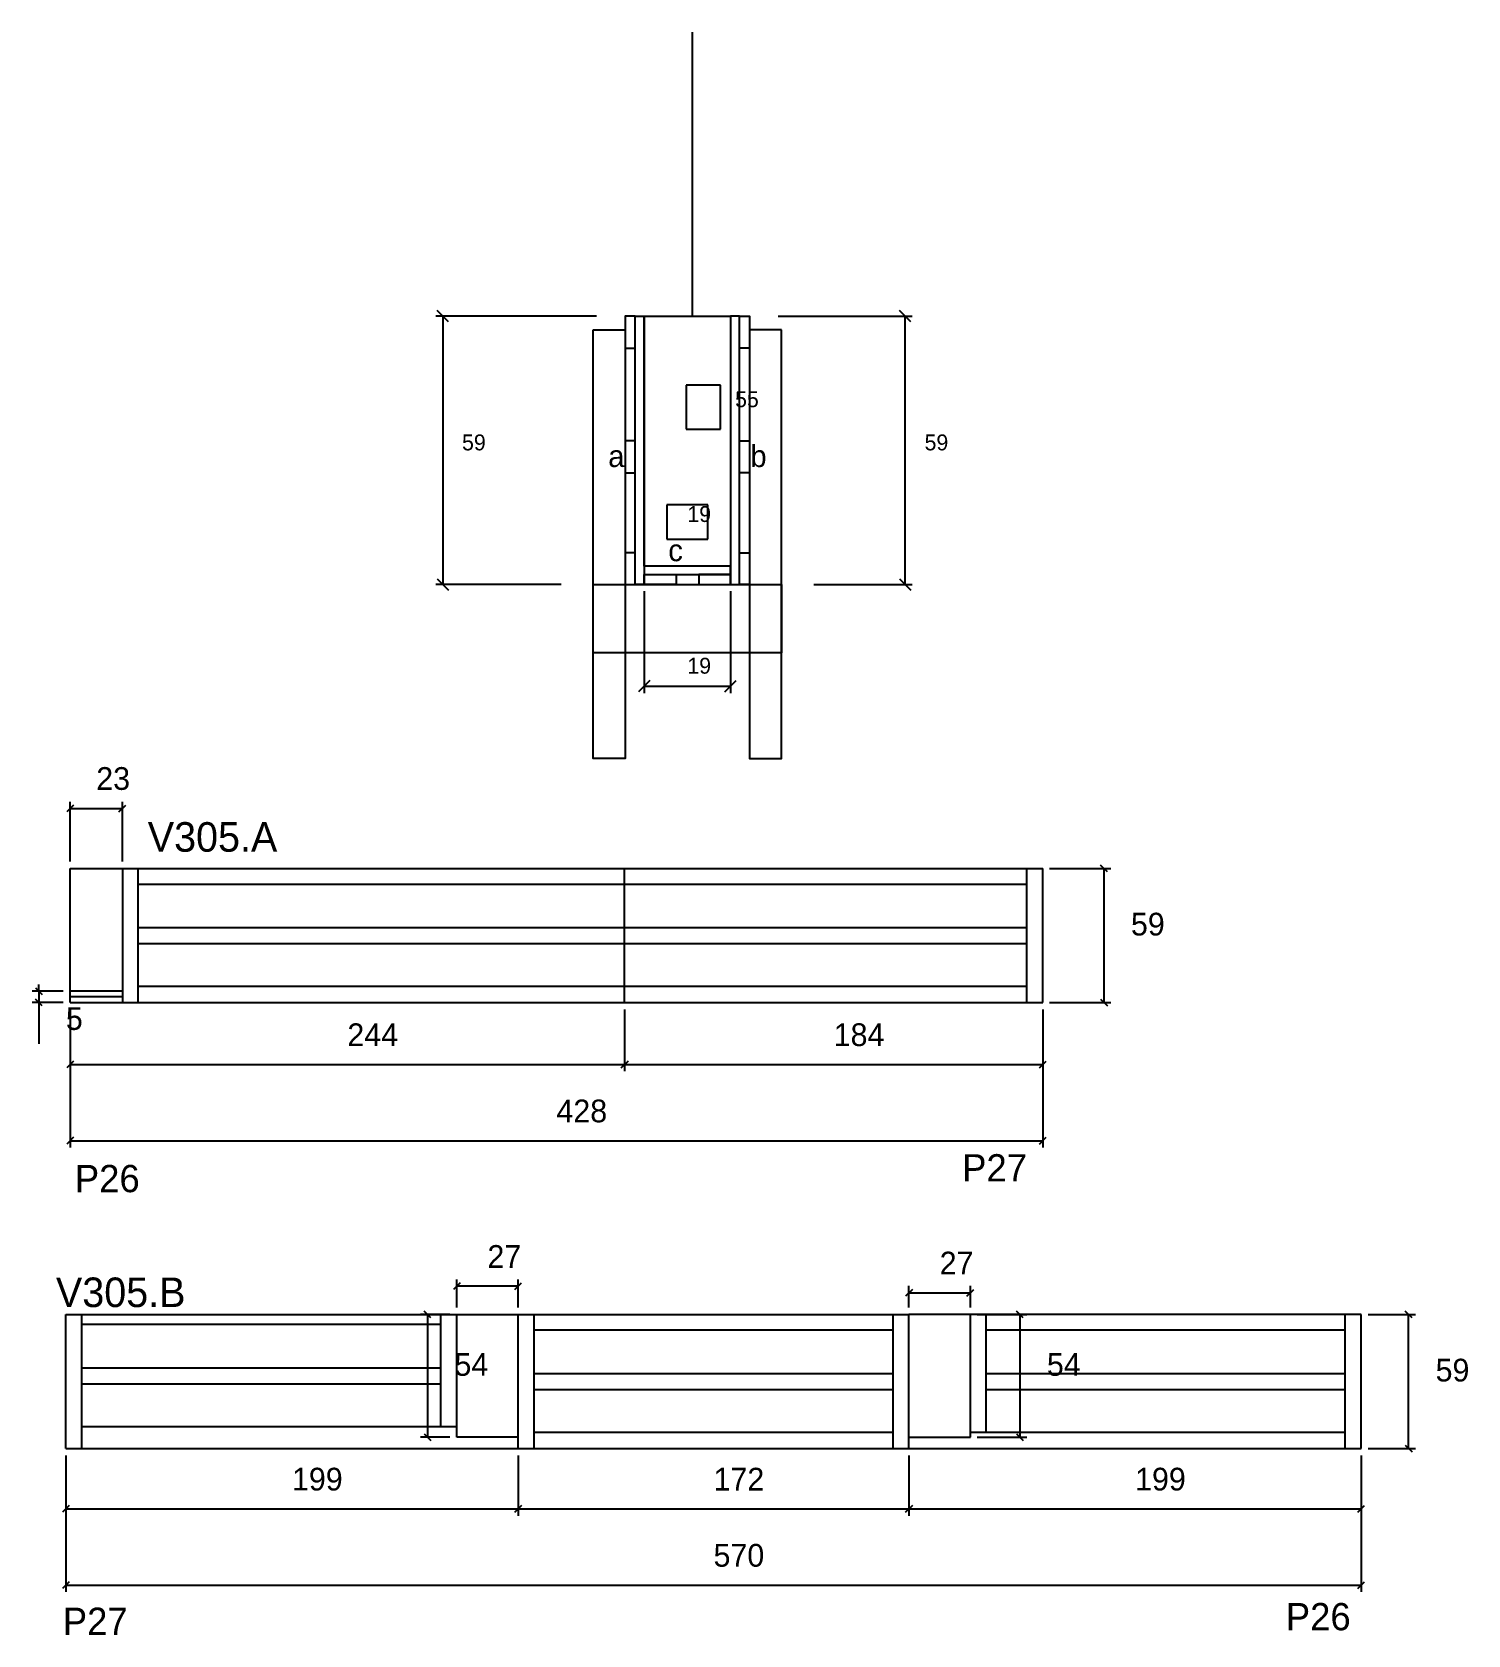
# Model space of a CAD drawing. Header units: metres. Extents: x 3587 to 4218, y 5321 to 6026.
import ezdxf

# ---------------------------------------------------------------- set-up
doc = ezdxf.new("R2010")
doc.units = ezdxf.units.M

msp = doc.modelspace()

# ---------------------------------------------------------------- linework, layer by layer
at = {"layer": 'CONCRETO', "color": 251}
msp.add_lwpolyline([(3855.95, 5900.67), (3893.95, 5900.67), (3893.95, 5872.67), (3893.95, 5790.67), (3855.95, 5790.67), (3855.95, 5900.67)], dxfattribs=at)
at = {"layer": 'COTA', "color": 4}
for p, q in [((3834.95, 5900.67), (3764.3, 5900.67)), ((3767.3, 5900.67), (3767.3, 5782.67)), ((3914.95, 5900.67), (3973.83, 5900.67)), ((3970.83, 5782.67), (3970.83, 5900.67)), ((3819.35, 5782.67), (3764.3, 5782.67)), ((3930.55, 5782.67), (3973.83, 5782.67)), ((3855.95, 5779.67), (3855.95, 5734.94)), ((3893.95, 5779.67), (3893.95, 5734.94)), ((3855.95, 5737.94), (3893.95, 5737.94)), ((4034.33, 5657.78), (4061.27, 5657.78)), ((4058.27, 5657.78), (4058.27, 5598.78)), ((4034.33, 5598.78), (4061.27, 5598.78)), ((3603.33, 5595.78), (3603.33, 5535)), ((3603.33, 5595.78), (3603.33, 5568.54)), ((3847.33, 5595.78), (3847.33, 5568.54)), ((3847.33, 5595.78), (3847.33, 5568.54)), ((4031.33, 5595.78), (4031.33, 5535)), ((4031.33, 5595.78), (4031.33, 5568.54)), ((3603.33, 5571.54), (3847.33, 5571.54)), ((3847.33, 5571.54), (4031.33, 5571.54)), ((3603.33, 5538), (4031.33, 5538)), ((3773.46, 5464.6), (3773.46, 5477.01)), ((3800.46, 5474.01), (3773.46, 5474.01)), ((3800.46, 5464.6), (3800.46, 5477.01)), ((3972.46, 5464.6), (3972.46, 5474.12)), ((3999.46, 5464.6), (3999.46, 5474.12)), ((3972.46, 5471.12), (3999.46, 5471.12)), ((3770.46, 5461.6), (3757.57, 5461.6)), ((3760.57, 5461.6), (3760.57, 5407.6)), ((4002.46, 5461.6), (4024.26, 5461.6)), ((4021.26, 5461.6), (4021.26, 5407.6)), ((4174.46, 5461.6), (4195.32, 5461.6)), ((4192.32, 5402.6), (4192.32, 5461.6)), ((3770.46, 5407.6), (3757.57, 5407.6)), ((4002.46, 5407.6), (4024.26, 5407.6)), ((4174.46, 5402.6), (4195.32, 5402.6)), ((3601.46, 5399.6), (3601.46, 5339.52)), ((3601.46, 5399.6), (3601.46, 5373.06)), ((3800.46, 5399.6), (3800.46, 5373.06)), ((3800.46, 5399.6), (3800.46, 5373.06)), ((3972.46, 5399.6), (3972.46, 5373.06)), ((3972.46, 5399.6), (3972.46, 5373.06)), ((4171.46, 5399.6), (4171.46, 5339.52)), ((4171.46, 5399.6), (4171.46, 5373.06)), ((3601.46, 5376.06), (3800.46, 5376.06)), ((3800.46, 5376.06), (3972.46, 5376.06)), ((3972.46, 5376.06), (4171.46, 5376.06)), ((3601.46, 5342.52), (4171.46, 5342.52))]:
    msp.add_line(p, q, dxfattribs=at)
at = {"layer": 'COTA', "color": 241}
for p, q in [((3603.33, 5657.78), (3626.33, 5657.78)), ((3603.33, 5603.78), (3603.33, 5657.78)), ((3773.46, 5461.6), (3800.46, 5461.6)), ((3999.46, 5461.6), (3972.46, 5461.6))]:
    msp.add_line(p, q, dxfattribs=at)
at = {"layer": 'COTA'}
for p, q in [((4059.77, 5656.28), (4056.77, 5659.28)), ((4056.77, 5600.28), (4059.77, 5597.28)), ((3604.83, 5573.04), (3601.83, 5570.04)), ((3848.83, 5573.04), (3845.83, 5570.04)), ((3845.83, 5570.04), (3848.83, 5573.04)), ((4029.83, 5570.04), (4032.83, 5573.04)), ((3604.83, 5539.5), (3601.83, 5536.5)), ((4029.83, 5536.5), (4032.83, 5539.5)), ((3774.96, 5475.51), (3771.96, 5472.51)), ((3798.96, 5472.51), (3801.96, 5475.51)), ((3973.96, 5472.62), (3970.96, 5469.62)), ((3997.96, 5469.62), (4000.96, 5472.62)), ((3762.07, 5460.1), (3759.07, 5463.1)), ((4022.76, 5460.1), (4019.76, 5463.1)), ((4193.82, 5460.1), (4190.82, 5463.1)), ((3759.07, 5409.1), (3762.07, 5406.1)), ((4019.76, 5409.1), (4022.76, 5406.1)), ((4190.82, 5404.1), (4193.82, 5401.1)), ((3602.96, 5377.56), (3599.96, 5374.56)), ((3801.96, 5377.56), (3798.96, 5374.56)), ((3798.96, 5374.56), (3801.96, 5377.56)), ((3970.96, 5374.56), (3973.96, 5377.56)), ((3973.96, 5377.56), (3970.96, 5374.56)), ((4169.96, 5374.56), (4172.96, 5377.56)), ((3602.96, 5344.02), (3599.96, 5341.02)), ((4169.96, 5341.02), (4172.96, 5344.02))]:
    msp.add_line(p, q, dxfattribs=at)
for points in [[(3769.8, 5898.17), (3764.8, 5903.17)], [(3973.33, 5898.17), (3968.33, 5903.17)], [(3764.8, 5785.17), (3769.8, 5780.17)], [(3968.33, 5785.17), (3973.33, 5780.17)], [(3858.45, 5740.44), (3853.45, 5735.44)], [(3891.45, 5735.44), (3896.45, 5740.44)]]:
    msp.add_lwpolyline(points, dxfattribs=at)
at = {"layer": 'Cota Seção (2x)', "color": 180}
for p, q in [((3874.45, 5870.34), (3874.45, 5851)), ((3889.45, 5870.34), (3874.45, 5870.34)), ((3889.45, 5851), (3889.45, 5870.34)), ((3874.45, 5851), (3889.45, 5851)), ((3865.95, 5817.67), (3865.95, 5802.67)), ((3883.95, 5817.67), (3865.95, 5817.67)), ((3883.95, 5802.67), (3883.95, 5817.67)), ((3865.95, 5802.67), (3883.95, 5802.67))]:
    msp.add_line(p, q, dxfattribs=at)
at = {"layer": 'Madeira', "color": 126}
for points in [[(3847.55, 5886.67), (3851.95, 5886.67), (3851.95, 5900.67), (3847.55, 5900.67), (3847.55, 5886.67)], [(3902.35, 5886.67), (3897.95, 5886.67), (3897.95, 5900.67), (3902.35, 5900.67), (3902.35, 5886.67)], [(3847.55, 5831.81), (3851.95, 5831.81), (3851.95, 5845.81), (3847.55, 5845.81), (3847.55, 5831.81)], [(3902.35, 5831.81), (3897.95, 5831.81), (3897.95, 5845.81), (3902.35, 5845.81), (3902.35, 5831.81)], [(3847.55, 5782.67), (3851.95, 5782.67), (3851.95, 5796.67), (3847.55, 5796.67), (3847.55, 5782.67)], [(3902.35, 5782.67), (3897.95, 5782.67), (3897.95, 5796.67), (3902.35, 5796.67), (3902.35, 5782.67)], [(3855.95, 5782.67), (3855.95, 5787.07), (3869.95, 5787.07), (3869.95, 5782.67), (3855.95, 5782.67)], [(3893.95, 5782.67), (3893.95, 5787.07), (3879.95, 5787.07), (3879.95, 5782.67), (3893.95, 5782.67)]]:
    msp.add_lwpolyline(points, dxfattribs=at)
at = {"layer": 'Painéis'}
for p, q in [((3604.83, 5685.61), (3601.83, 5682.61)), ((3624.83, 5682.61), (3627.83, 5685.61)), ((3588.08, 5605.28), (3591.08, 5602.28)), ((3591.08, 5597.28), (3588.08, 5600.28))]:
    msp.add_line(p, q, dxfattribs=at)
at = {"layer": 'Painéis', "color": 4}
for p, q in [((3603.33, 5660.78), (3603.33, 5687.11)), ((3603.33, 5684.11), (3626.33, 5684.11)), ((3626.33, 5660.78), (3626.33, 5687.11)), ((3589.58, 5603.78), (3589.58, 5606.78)), ((3600.33, 5603.78), (3586.58, 5603.78)), ((3600.33, 5598.78), (3586.58, 5598.78)), ((3589.58, 5603.78), (3589.58, 5598.78)), ((3589.58, 5598.78), (3589.58, 5580.69))]:
    msp.add_line(p, q, dxfattribs=at)
at = {"layer": 'Painéis', "color": 200}
for p, q in [((3626.33, 5657.78), (3626.33, 5603.78)), ((3626.33, 5657.78), (4031.33, 5657.78)), ((3847.33, 5598.78), (3847.33, 5657.78)), ((4031.33, 5598.78), (4031.33, 5657.78)), ((3626.33, 5603.78), (3603.33, 5603.78)), ((3603.33, 5598.78), (3603.33, 5603.78)), ((3603.33, 5598.78), (4031.33, 5598.78)), ((3601.46, 5402.6), (3601.46, 5461.6)), ((3601.46, 5461.6), (3773.46, 5461.6)), ((3773.46, 5407.6), (3773.46, 5461.6)), ((3800.46, 5461.6), (3972.46, 5461.6)), ((3800.46, 5402.6), (3800.46, 5461.6)), ((3972.46, 5402.6), (3972.46, 5461.6)), ((3999.46, 5407.6), (3999.46, 5461.6)), ((4171.46, 5461.6), (3999.46, 5461.6)), ((4171.46, 5402.6), (4171.46, 5461.6)), ((3601.46, 5402.6), (4171.46, 5402.6)), ((3800.46, 5407.6), (3773.46, 5407.6)), ((3972.46, 5407.6), (3999.46, 5407.6))]:
    msp.add_line(p, q, dxfattribs=at)
for points in [[(3851.95, 5900.67), (3855.95, 5900.67), (3855.95, 5782.67), (3851.95, 5782.67), (3851.95, 5900.67)], [(3897.95, 5900.67), (3893.95, 5900.67), (3893.95, 5782.67), (3897.95, 5782.67), (3897.95, 5900.67)], [(3893.95, 5787.07), (3893.95, 5790.67), (3855.95, 5790.67), (3855.95, 5787.07), (3893.95, 5787.07)]]:
    msp.add_lwpolyline(points, dxfattribs=at)
at = {"layer": 'SARR_2.2x7', "color": 40}
for p, q in [((3633.33, 5598.78), (3633.33, 5657.78)), ((4024.33, 5598.78), (4024.33, 5657.78)), ((3847.33, 5650.78), (3633.33, 5650.78)), ((4024.33, 5650.78), (3847.33, 5650.78)), ((3633.33, 5631.78), (3847.33, 5631.78)), ((3847.33, 5631.78), (4024.33, 5631.78)), ((3633.33, 5624.78), (3847.33, 5624.78)), ((3847.33, 5624.78), (4024.33, 5624.78)), ((3847.33, 5605.78), (3633.33, 5605.78)), ((4024.33, 5605.78), (3847.33, 5605.78)), ((3608.46, 5402.6), (3608.46, 5461.6)), ((3766.46, 5412.1), (3766.46, 5461.6)), ((3807.46, 5402.6), (3807.46, 5461.6)), ((3965.46, 5402.6), (3965.46, 5461.6)), ((4006.46, 5409.6), (4006.46, 5461.6)), ((4164.46, 5402.6), (4164.46, 5461.6)), ((3766.46, 5457.1), (3608.46, 5457.1)), ((3965.46, 5454.6), (3807.46, 5454.6)), ((4164.46, 5454.6), (4006.46, 5454.6)), ((3608.46, 5438.1), (3766.46, 5438.1)), ((3608.46, 5431.1), (3766.46, 5431.1)), ((3807.46, 5435.6), (3965.46, 5435.6)), ((4006.46, 5435.6), (4164.46, 5435.6)), ((3807.46, 5428.6), (3965.46, 5428.6)), ((4006.46, 5428.6), (4164.46, 5428.6)), ((3773.46, 5412.1), (3608.46, 5412.1)), ((3965.46, 5409.6), (3807.46, 5409.6)), ((4164.46, 5409.6), (3999.46, 5409.6))]:
    msp.add_line(p, q, dxfattribs=at)
at = {"layer": 'SARR_3.5x7', "color": 81}
for points in [[(3833.55, 5894.67), (3847.55, 5894.67), (3847.55, 5706.19), (3833.55, 5706.19), (3833.55, 5894.67)], [(3916.35, 5894.67), (3902.35, 5894.67), (3902.35, 5706.19), (3916.35, 5706.19), (3916.35, 5894.67)], [(3833.55, 5782.67), (3916.35, 5782.67), (3916.35, 5752.61), (3833.55, 5752.61), (3833.55, 5782.67)]]:
    msp.add_lwpolyline(points, dxfattribs=at)
at = {"layer": 'SARR_EDITAR', "color": 141}
for p, q in [((3626.33, 5601.28), (3603.33, 5601.28)), ((3626.33, 5603.78), (3626.33, 5598.78))]:
    msp.add_line(p, q, dxfattribs=at)
at = {"layer": 'Texto Seção', "color": 252}
msp.add_line((3877.15, 5900.67), (3877.15, 6025.67), dxfattribs=at)

# ---------------------------------------------------------------- texts
at = {"layer": '5', "color": 5}
for s, p in [('P27', (3995.84, 5520.08)), ('P26', (3605.4, 5515.36)), ('P27', (3600.1, 5320.61)), ('P26', (4138.27, 5322.66))]:
    msp.add_text(s, height=12, dxfattribs=at).set_placement(p)
at = {"layer": 'COTA', "color": 1}
for s, p in [('59', (3775.8, 5841.67)), ('59', (3979.33, 5841.67)), ('19', (3874.95, 5743.44))]:
    msp.add_text(s, height=7, dxfattribs=at).set_placement(p)
at = {"layer": 'COTA', "color": 240}
for s, p in [('59', (4070.13, 5628.28)), ('244', (3725.33, 5579.61)), ('184', (3939.33, 5579.64)), ('428', (3817.33, 5546.1)), ('27', (3786.96, 5482.08)), ('27', (3985.96, 5479.19)), ('54', (3772.46, 5434.6)), ('54', (4033.15, 5434.6)), ('59', (4204.19, 5432.1)), ('199', (3700.96, 5384.15)), ('172', (3886.46, 5384.13)), ('199', (4071.96, 5384.15)), ('570', (3886.46, 5350.63))]:
    msp.add_text(s, height=10, dxfattribs=at).set_placement(p)
at = {"layer": 'Cota Seção (2x)', "color": 1}
for s, p in [('55', (3895.95, 5860.67)), ('19', (3874.95, 5810.17))]:
    msp.add_text(s, height=7, dxfattribs=at).set_placement(p)
at = {"layer": 'detalhes', "color": 4}
for s, p in [('a', (3840.12, 5834.34)), ('b', (3902.67, 5834.33)), ('c', (3866.55, 5792.91))]:
    msp.add_text(s, height=9.6, dxfattribs=at).set_placement(p)
at = {"layer": 'Painéis', "color": 240}
for s, p in [('23', (3614.83, 5692.33)), ('5', (3601.47, 5586.74))]:
    msp.add_text(s, height=10, dxfattribs=at).set_placement(p)
at = {"layer": 'Texto Seção', "color": 7}
for s, p in [('V305.A', (3637.49, 5665.13)), ('V305.B', (3597.08, 5464.83))]:
    msp.add_text(s, height=13, dxfattribs=at).set_placement(p)

doc.saveas('drawing.dxf')
